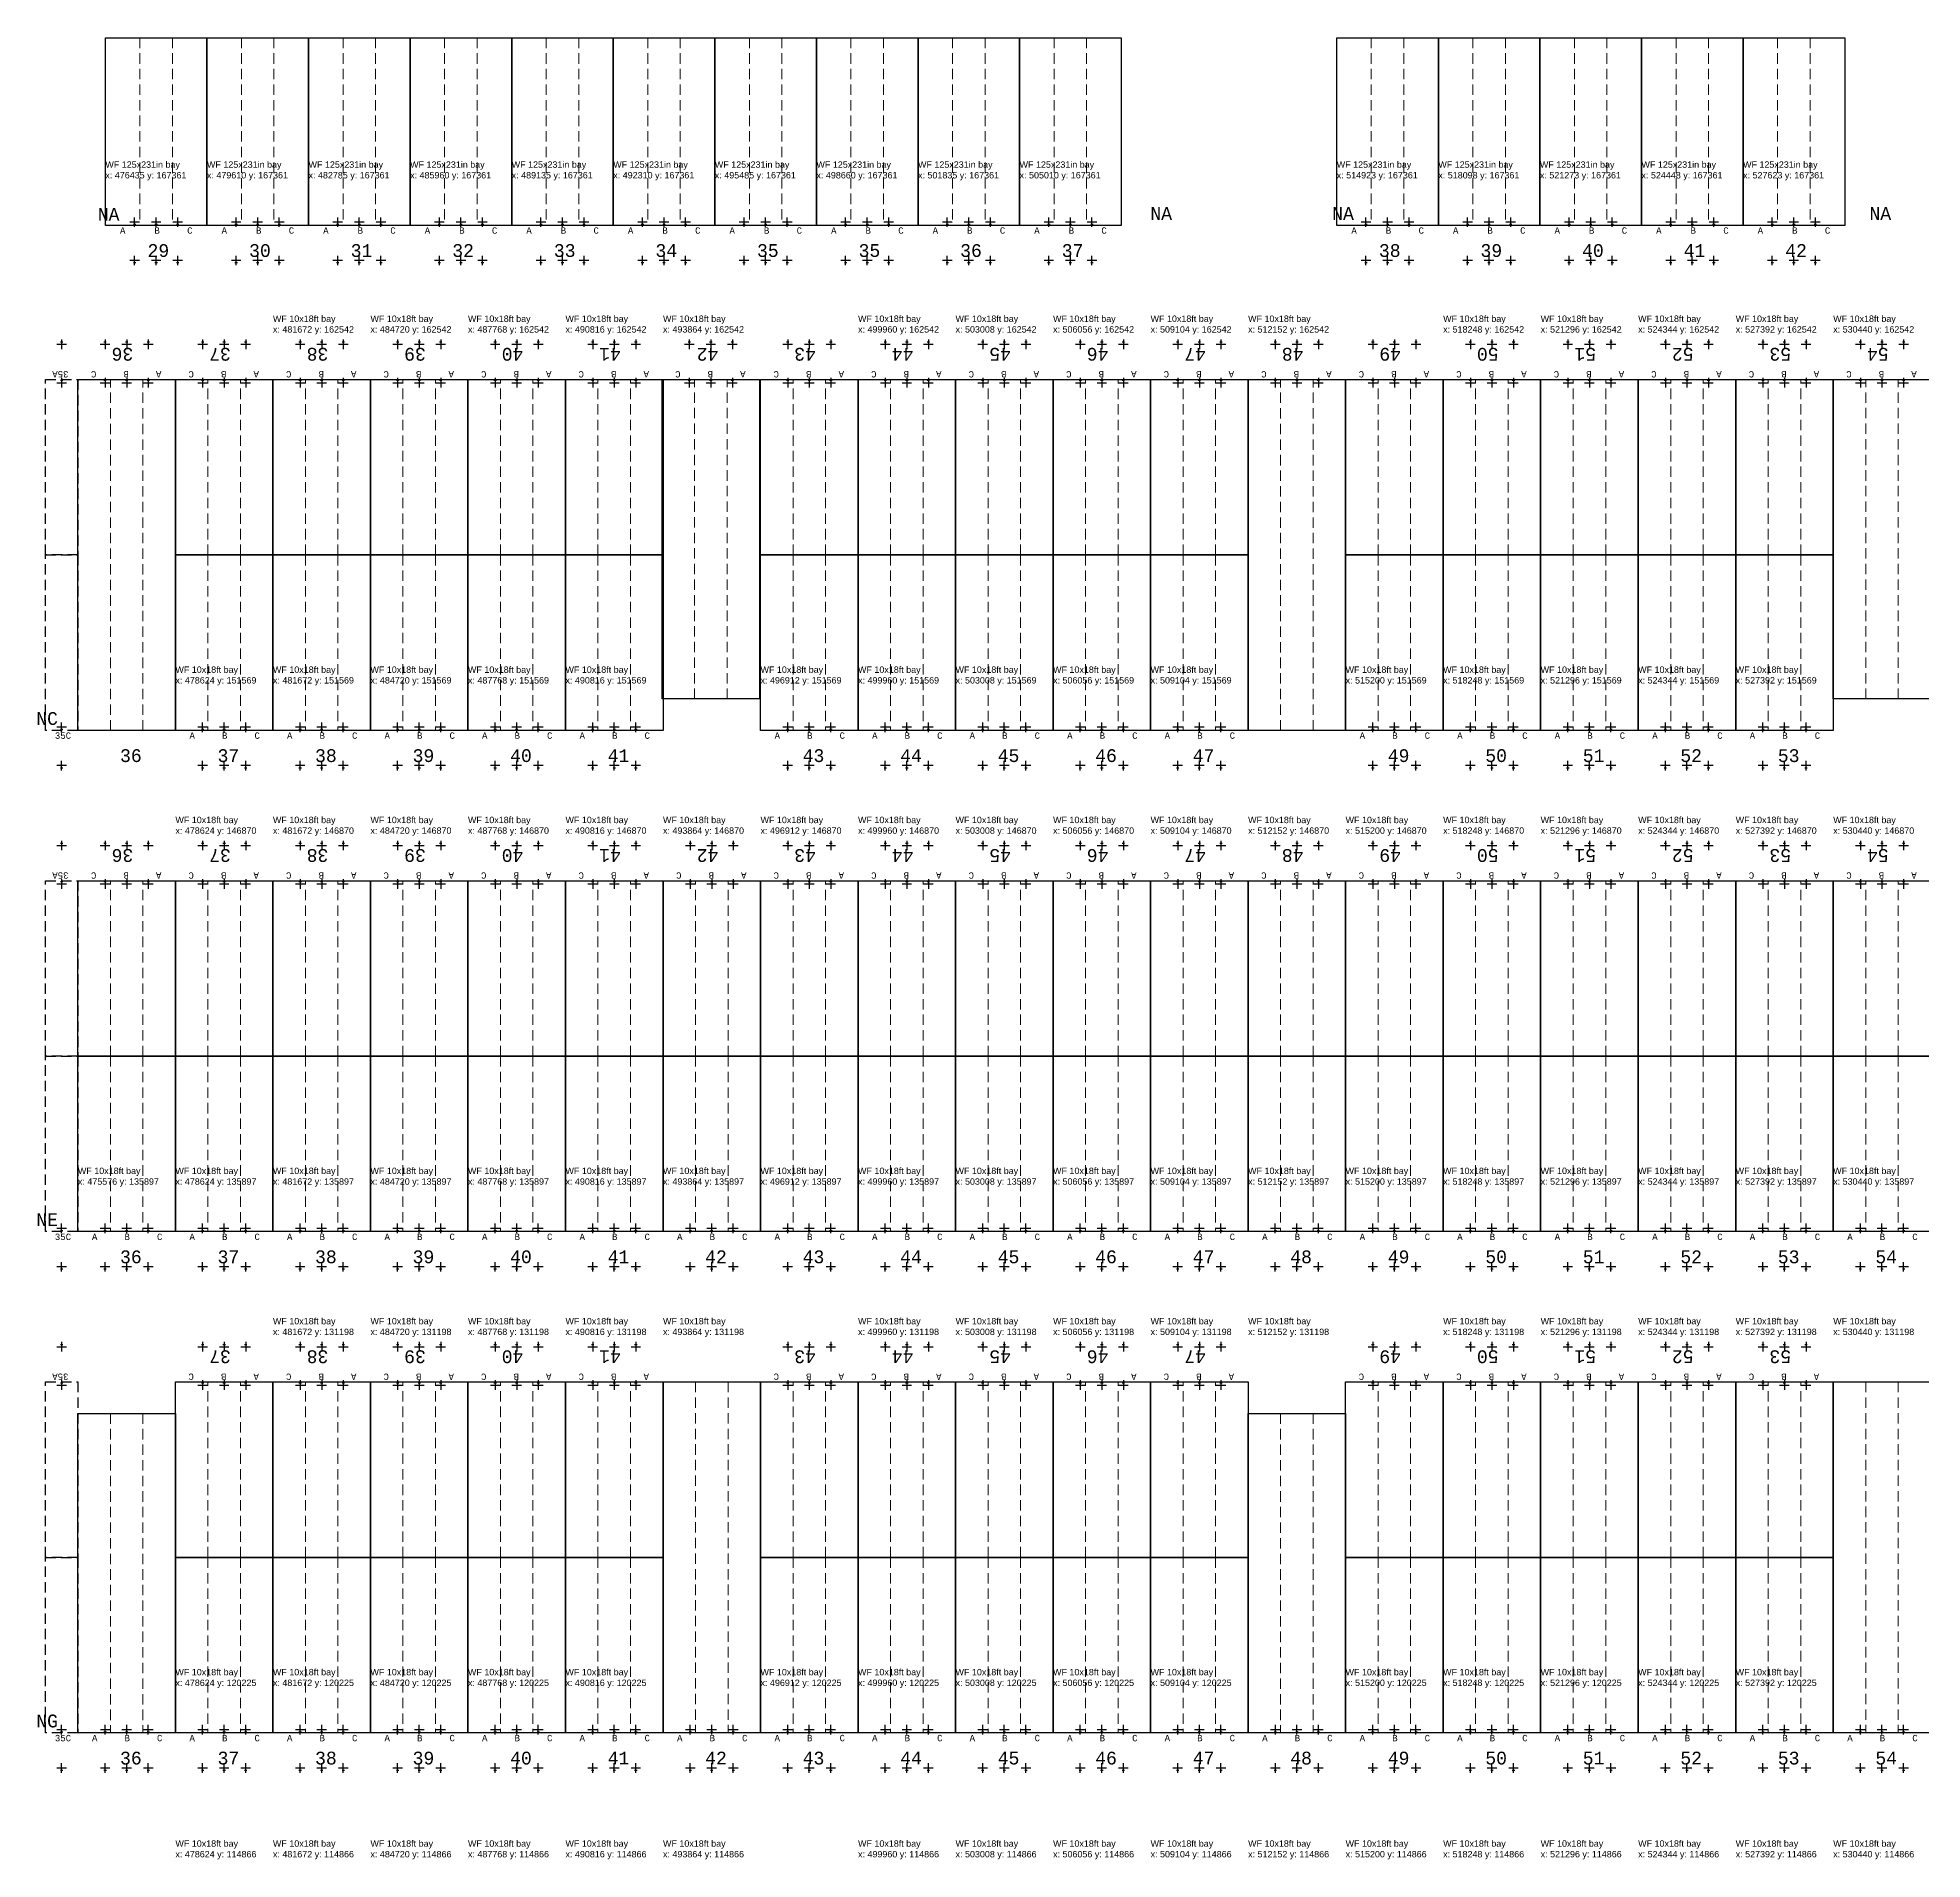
# Model space of a CAD drawing. Header units: millimetres. Extents: x 308165 to 657535, y 5096 to 173229.
# Drawn here: x 474319 to 533225, y 116273 to 173229 of the extents above; entities that cross this region are included whole.
import ezdxf

# ---------------------------------------------------------------- set-up
doc = ezdxf.new("R2010")
doc.units = ezdxf.units.MM
doc.linetypes.add('DASHED', pattern=[0.75, 0.5, -0.25])
for name, color, linetype in [('Bin location transponder', 250, 'Continuous'), ('WF exist equipment', 6, 'Continuous'), ('WF_numbers', 6, 'Continuous')]:
    doc.layers.add(name, color=color, linetype=linetype)
for name, color, linetype, lineweight in [('WF buffer', 1, 'DASHED', 30), ('WF transponder', 3, 'Continuous', 30), ('WF_bay', 5, 'Continuous', 30), ('WF_sketch_stock_areas', 30, 'Continuous', 30)]:
    doc.layers.add(name, color=color, linetype=linetype, lineweight=lineweight)
doc.styles.get("Standard").update_dxf_attribs({"font": 'arial.ttf'})
doc.styles.add('WF_txt', font='consola.ttf')

# ---------------------------------------------------------------- blocks, each defined once
blk = doc.blocks.new('Bin location transponder')
at = {"layer": 'Bin location transponder', "color": 3, "lineweight": 30}
for p, q in [((-600, 0), (600, 0)), ((-150, 300), (150, 300)), ((0, 600), (0, -600))]:
    blk.add_line(p, q, dxfattribs=at)
blk = doc.blocks.new('WF 10x18ft bay')
at = {"layer": 'WF_bay', "linetype": 'DASHED', "lineweight": 5, "ltscale": 650}
for p, q in [((1016, 5486), (1016, 0)), ((2032, 5486), (2032, 0))]:
    blk.add_line(p, q, dxfattribs=at)
at = {"layer": 'WF_bay'}
blk.add_lwpolyline([(0, 5486), (3048, 5486), (3048, 0), (0, 0)], close=True, dxfattribs=at)
at = {"layer": 'WF transponder', "xscale": 0.25, "yscale": 0.25, "zscale": 0.25, "rotation": 180.0000000062352}
for p in [(850, 100), (1524, 100), (2198, 100), (850, -1100), (1524, -1100), (2198, -1100)]:
    blk.add_blockref('Bin location transponder', p, dxfattribs=at)
at = {"layer": 'WF_numbers', "linetype": 'DASHED', "char_height": 200, "attachment_point": 1, "rotation": 0, "style": 'WF_txt'}
for s, insert in [('A', (439, -62, -723)), ('B', (1455, -62, -723)), ('C', (2471, -62, -723))]:
    blk.add_mtext_dynamic_manual_height_columns(s, width=423.53, gutter_width=2118, heights=[0], dxfattribs=dict(at, insert=insert))
blk = doc.blocks.new('WF 10x36ft bay')
at = {"layer": 'WF_bay', "linetype": 'DASHED', "lineweight": 5, "ltscale": 650}
for p, q in [((1016, 10973), (1016, 0)), ((2032, 10973), (2032, 0))]:
    blk.add_line(p, q, dxfattribs=at)
at = {"layer": 'WF_bay'}
blk.add_lwpolyline([(0, 10973), (3048, 10973), (3048, 0), (0, 0)], close=True, dxfattribs=at)
at = {"layer": 'WF transponder', "xscale": 0.25, "yscale": 0.25, "zscale": 0.25, "rotation": 180.0000000062352}
for p in [(850, 100), (1524, 100), (2198, 100), (850, -1100), (1524, -1100), (2198, -1100)]:
    blk.add_blockref('Bin location transponder', p, dxfattribs=at)
at = {"layer": 'WF_numbers', "linetype": 'DASHED', "char_height": 200, "attachment_point": 1, "rotation": 0, "style": 'WF_txt'}
for s, insert in [('A', (439, -62, -723)), ('B', (1455, -62, -723)), ('C', (2471, -62, -723))]:
    blk.add_mtext_dynamic_manual_height_columns(s, width=423.53, gutter_width=2118, heights=[0], dxfattribs=dict(at, insert=insert))
blk = doc.blocks.new('WF 40x216in buffer')
at = {"layer": 'WF buffer', "ltscale": 650}
blk.add_lwpolyline([(0, 5486), (1016, 5486), (1016, 0), (0, 0)], close=True, dxfattribs=at)
at = {"layer": 'WF transponder', "xscale": 0.25, "yscale": 0.25, "zscale": 0.25, "rotation": 180.0000000062352}
for p in [(508, 100), (508, -1100)]:
    blk.add_blockref('Bin location transponder', p, dxfattribs=at)
blk = doc.blocks.new('WF 125x231in bay')
at = {"layer": 'WF_bay', "linetype": 'DASHED', "lineweight": 5, "ltscale": 650}
for p, q in [((1079, 5867), (1079, 0)), ((2095, 5867), (2095, 0))]:
    blk.add_line(p, q, dxfattribs=at)
at = {"layer": 'WF_bay'}
blk.add_lwpolyline([(0, 5867), (3175, 5867), (3175, 0), (0, 0)], close=True, dxfattribs=at)
at = {"layer": 'WF transponder', "xscale": 0.25, "yscale": 0.25, "zscale": 0.25, "rotation": 180.0000000062352}
for p in [(913, 100), (1587, 100), (2261, 100), (913, -1100), (1587, -1100), (2261, -1100)]:
    blk.add_blockref('Bin location transponder', p, dxfattribs=at)
at = {"layer": 'WF_numbers', "linetype": 'DASHED', "char_height": 200, "attachment_point": 1, "rotation": 0, "style": 'WF_txt'}
for s, insert in [('A', (457, -62, -723)), ('B', (1532, -62, -723)), ('C', (2556, -62, -723))]:
    blk.add_mtext_dynamic_manual_height_columns(s, width=423.53, gutter_width=2118, heights=[0], dxfattribs=dict(at, insert=insert))
blk = doc.blocks.new('WF 10x34ft bay')
at = {"layer": 'WF_bay', "linetype": 'DASHED', "lineweight": 5, "ltscale": 650}
for p, q in [((1143863, 971520, -162219), (1143863, 981510, -162219)), ((1144879, 971520, -162219), (1144879, 981510, -162219))]:
    blk.add_line(p, q, dxfattribs=at)
at = {"layer": 'WF_bay', "elevation": -162219}
blk.add_lwpolyline([(1145895, 971520), (1142847, 971520), (1142847, 981510), (1145895, 981510)], close=True, dxfattribs=at)
at = {"layer": 'WF transponder', "xscale": 0.25, "yscale": 0.25, "zscale": 0.25}
for p in [(1143697, 982610, -162219), (1144371, 982610, -162219), (1145045, 982610, -162219), (1143697, 981410, -162219), (1144371, 981410, -162219), (1145045, 981410, -162219)]:
    blk.add_blockref('Bin location transponder', p, dxfattribs=at)
at = {"layer": 'WF_numbers', "linetype": 'DASHED', "char_height": 200, "attachment_point": 1, "rotation": 180, "style": 'WF_txt'}
for s, insert in [('C', (1143424, 981572, -162943)), ('B', (1144440, 981572, -162943)), ('A', (1145456, 981572, -162943))]:
    blk.add_mtext_dynamic_manual_height_columns(s, width=423.53, gutter_width=2118, heights=[0], dxfattribs=dict(at, insert=insert))

msp = doc.modelspace()

# ---------------------------------------------------------------- block references
at = {"layer": 'WF exist equipment', "color": 7, "true_color": 0xffffff}
for p in [(-649012, -818968), (-612407, -818968)]:
    msp.add_blockref('WF 10x34ft bay', p, dxfattribs=at)
at = {"layer": 'WF exist equipment', "color": 7, "true_color": 0xffffff, "rotation": 180}
for p in [(1621472, 1101736), (1658048, 1101736)]:
    msp.add_blockref('WF 10x34ft bay', p, dxfattribs=at)
at = {"layer": 'WF_sketch_stock_areas'}
for name, p in [('WF 125x231in bay', (476435, 167361, -162219)), ('WF 125x231in bay', (479610, 167361, -162219)), ('WF 125x231in bay', (482785, 167361, -162219)), ('WF 125x231in bay', (485960, 167361, -162219)), ('WF 125x231in bay', (489135, 167361, -162219)), ('WF 125x231in bay', (492310, 167361, -162219)), ('WF 125x231in bay', (495485, 167361, -162219)), ('WF 125x231in bay', (498660, 167361, -162219)), ('WF 125x231in bay', (501835, 167361, -162219)), ('WF 125x231in bay', (505010, 167361, -162219)), ('WF 125x231in bay', (514923, 167361, -162219)), ('WF 125x231in bay', (518098, 167361, -162219)), ('WF 125x231in bay', (521273, 167361, -162219)), ('WF 125x231in bay', (524448, 167361, -162219)), ('WF 125x231in bay', (527623, 167361, -162219)), ('WF 40x216in buffer', (474560, 151569, -162219)), ('WF 10x18ft bay', (478624, 151569, -162219)), ('WF 10x18ft bay', (481672, 151569, -162219)), ('WF 10x18ft bay', (484720, 151569, -162219)), ('WF 10x18ft bay', (487768, 151569, -162219)), ('WF 10x18ft bay', (490816, 151569, -162219)), ('WF 10x18ft bay', (496912, 151569, -162219)), ('WF 10x18ft bay', (499960, 151569, -162219)), ('WF 10x18ft bay', (503008, 151569, -162219)), ('WF 10x18ft bay', (506056, 151569, -162219)), ('WF 10x18ft bay', (509104, 151569, -162219)), ('WF 10x18ft bay', (515200, 151569, -162219)), ('WF 10x18ft bay', (518248, 151569, -162219)), ('WF 10x18ft bay', (521296, 151569, -162219)), ('WF 10x18ft bay', (524344, 151569, -162219)), ('WF 10x18ft bay', (527392, 151569, -162219)), ('WF 40x216in buffer', (474560, 135898, -162219)), ('WF 10x18ft bay', (475576, 135898, -162219)), ('WF 10x18ft bay', (478624, 135898, -162219)), ('WF 10x18ft bay', (481672, 135898, -162219)), ('WF 10x18ft bay', (484720, 135898, -162219)), ('WF 10x18ft bay', (487768, 135898, -162219)), ('WF 10x18ft bay', (490816, 135898, -162219)), ('WF 10x18ft bay', (493864, 135898, -162219)), ('WF 10x18ft bay', (496912, 135898, -162219)), ('WF 10x18ft bay', (499960, 135898, -162219)), ('WF 10x18ft bay', (503008, 135898, -162219)), ('WF 10x18ft bay', (506056, 135898, -162219)), ('WF 10x18ft bay', (509104, 135898, -162219)), ('WF 10x18ft bay', (512152, 135898, -162219)), ('WF 10x18ft bay', (515200, 135898, -162219)), ('WF 10x18ft bay', (518248, 135898, -162219)), ('WF 10x18ft bay', (521296, 135898, -162219)), ('WF 10x18ft bay', (524344, 135898, -162219)), ('WF 10x18ft bay', (527392, 135898, -162219)), ('WF 10x18ft bay', (530440, 135898, -162219)), ('WF 10x36ft bay', (493864, 120226, -162219)), ('WF 10x36ft bay', (530440, 120226, -162219)), ('WF 40x216in buffer', (474560, 120226, -162219)), ('WF 10x18ft bay', (478624, 120226, -162219)), ('WF 10x18ft bay', (481672, 120226, -162219)), ('WF 10x18ft bay', (484720, 120226, -162219)), ('WF 10x18ft bay', (487768, 120226, -162219)), ('WF 10x18ft bay', (490816, 120226, -162219)), ('WF 10x18ft bay', (496912, 120226, -162219)), ('WF 10x18ft bay', (499960, 120226, -162219)), ('WF 10x18ft bay', (503008, 120226, -162219)), ('WF 10x18ft bay', (506056, 120226, -162219)), ('WF 10x18ft bay', (509104, 120226, -162219)), ('WF 10x18ft bay', (515200, 120226, -162219)), ('WF 10x18ft bay', (518248, 120226, -162219)), ('WF 10x18ft bay', (521296, 120226, -162219)), ('WF 10x18ft bay', (524344, 120226, -162219)), ('WF 10x18ft bay', (527392, 120226, -162219))]:
    msp.add_blockref(name, p, dxfattribs=at)
for name, p, rotation in [('WF 40x216in buffer', (475576, 162542, -162219), 179.9999999998939), ('WF 10x36ft bay', (478624, 162542, -162219), 180.0000000000523), ('WF 10x18ft bay', (481672, 162542, -162219), 179.9999999999069), ('WF 10x18ft bay', (484720, 162542, -162219), 179.9999999999069), ('WF 10x18ft bay', (487768, 162542, -162219), 179.9999999999069), ('WF 10x18ft bay', (490816, 162542, -162219), 179.9999999999069), ('WF 10x18ft bay', (493864, 162542, -162219), 179.9999999999069), ('WF 10x18ft bay', (499960, 162542, -162219), 179.9999999999069), ('WF 10x18ft bay', (503008, 162542, -162219), 179.9999999999069), ('WF 10x18ft bay', (506056, 162542, -162219), 179.9999999999069), ('WF 10x18ft bay', (509104, 162542, -162219), 179.9999999999069), ('WF 10x18ft bay', (512152, 162542, -162219), 179.9999999999069), ('WF 10x36ft bay', (515200, 162542, -162219), 180.0000000000523), ('WF 10x18ft bay', (518248, 162542, -162219), 179.9999999999069), ('WF 10x18ft bay', (521296, 162542, -162219), 179.9999999999069), ('WF 10x18ft bay', (524344, 162542, -162219), 179.9999999999069), ('WF 10x18ft bay', (527392, 162542, -162219), 179.9999999999069), ('WF 10x18ft bay', (530440, 162542, -162219), 179.9999999999069), ('WF 40x216in buffer', (475576, 146870, -162219), 180.0000000001864), ('WF 10x18ft bay', (478624, 146870, -162219), 179.9999999999069), ('WF 10x18ft bay', (481672, 146870, -162219), 179.9999999999069), ('WF 10x18ft bay', (484720, 146870, -162219), 179.9999999999069), ('WF 10x18ft bay', (487768, 146870, -162219), 179.9999999999069), ('WF 10x18ft bay', (490816, 146870, -162219), 179.9999999999069), ('WF 10x18ft bay', (493864, 146870, -162219), 179.9999999999069), ('WF 10x18ft bay', (496912, 146870, -162219), 179.9999999999069), ('WF 10x18ft bay', (499960, 146870, -162219), 179.9999999999069), ('WF 10x18ft bay', (503008, 146870, -162219), 179.9999999999069), ('WF 10x18ft bay', (506056, 146870, -162219), 179.9999999999069), ('WF 10x18ft bay', (509104, 146870, -162219), 179.9999999999069), ('WF 10x18ft bay', (512152, 146870, -162219), 179.9999999999069), ('WF 10x18ft bay', (515200, 146870, -162219), 179.9999999999069), ('WF 10x18ft bay', (518248, 146870, -162219), 179.9999999999069), ('WF 10x18ft bay', (521296, 146870, -162219), 179.9999999999069), ('WF 10x18ft bay', (524344, 146870, -162219), 179.9999999999069), ('WF 10x18ft bay', (527392, 146870, -162219), 179.9999999999069), ('WF 10x18ft bay', (530440, 146870, -162219), 179.9999999999069), ('WF 10x18ft bay', (533488, 146870, -162219), 179.9999999999069), ('WF 40x216in buffer', (475576, 131199, -162219), 179.9999999990683), ('WF 10x18ft bay', (481672, 131199, -162219), 179.9999999999069), ('WF 10x18ft bay', (484720, 131199, -162219), 179.9999999999069), ('WF 10x18ft bay', (487768, 131199, -162219), 179.9999999999069), ('WF 10x18ft bay', (490816, 131199, -162219), 179.9999999999069), ('WF 10x18ft bay', (493864, 131199, -162219), 179.9999999999069), ('WF 10x18ft bay', (499960, 131199, -162219), 179.9999999999069), ('WF 10x18ft bay', (503008, 131199, -162219), 179.9999999999069), ('WF 10x18ft bay', (506056, 131199, -162219), 179.9999999999069), ('WF 10x18ft bay', (509104, 131199, -162219), 179.9999999999069), ('WF 10x18ft bay', (512152, 131199, -162219), 179.9999999999069), ('WF 10x18ft bay', (518248, 131199, -162219), 179.9999999999069), ('WF 10x18ft bay', (521296, 131199, -162219), 179.9999999999069), ('WF 10x18ft bay', (524344, 131199, -162219), 179.9999999999069), ('WF 10x18ft bay', (527392, 131199, -162219), 179.9999999999069), ('WF 10x18ft bay', (530440, 131199, -162219), 179.9999999999069)]:
    msp.add_blockref(name, p, dxfattribs=dict(at, rotation=rotation))

# ---------------------------------------------------------------- texts
at = {"char_height": 200, "attachment_point": 1}
for s, insert in [('WF 125x231in bay\\Px: 476435 y: 167361', (476435, 169361)), ('WF 125x231in bay\\Px: 479610 y: 167361', (479610, 169361)), ('WF 125x231in bay\\Px: 482785 y: 167361', (482785, 169361)), ('WF 125x231in bay\\Px: 485960 y: 167361', (485960, 169361)), ('WF 125x231in bay\\Px: 489135 y: 167361', (489135, 169361)), ('WF 125x231in bay\\Px: 492310 y: 167361', (492310, 169361)), ('WF 125x231in bay\\Px: 495485 y: 167361', (495485, 169361)), ('WF 125x231in bay\\Px: 498660 y: 167361', (498660, 169361)), ('WF 125x231in bay\\Px: 501835 y: 167361', (501835, 169361)), ('WF 125x231in bay\\Px: 505010 y: 167361', (505010, 169361)), ('WF 125x231in bay\\Px: 514923 y: 167361', (514923, 169361)), ('WF 125x231in bay\\Px: 518098 y: 167361', (518098, 169361)), ('WF 125x231in bay\\Px: 521273 y: 167361', (521273, 169361)), ('WF 125x231in bay\\Px: 524448 y: 167361', (524448, 169361)), ('WF 125x231in bay\\Px: 527623 y: 167361', (527623, 169361)), ('WF 10x18ft bay\\Px: 481672 y: 162542', (481672, 164542)), ('WF 10x18ft bay\\Px: 484720 y: 162542', (484720, 164542)), ('WF 10x18ft bay\\Px: 487768 y: 162542', (487768, 164542)), ('WF 10x18ft bay\\Px: 490816 y: 162542', (490816, 164542)), ('WF 10x18ft bay\\Px: 493864 y: 162542', (493864, 164542)), ('WF 10x18ft bay\\Px: 499960 y: 162542', (499960, 164542)), ('WF 10x18ft bay\\Px: 503008 y: 162542', (503008, 164542)), ('WF 10x18ft bay\\Px: 506056 y: 162542', (506056, 164542)), ('WF 10x18ft bay\\Px: 509104 y: 162542', (509104, 164542)), ('WF 10x18ft bay\\Px: 512152 y: 162542', (512152, 164542)), ('WF 10x18ft bay\\Px: 518248 y: 162542', (518248, 164542)), ('WF 10x18ft bay\\Px: 521296 y: 162542', (521296, 164542)), ('WF 10x18ft bay\\Px: 524344 y: 162542', (524344, 164542)), ('WF 10x18ft bay\\Px: 527392 y: 162542', (527392, 164542)), ('WF 10x18ft bay\\Px: 530440 y: 162542', (530440, 164542)), ('WF 10x18ft bay\\Px: 478624 y: 151569', (478624, 153569)), ('WF 10x18ft bay\\Px: 481672 y: 151569', (481672, 153569)), ('WF 10x18ft bay\\Px: 484720 y: 151569', (484720, 153569)), ('WF 10x18ft bay\\Px: 487768 y: 151569', (487768, 153569)), ('WF 10x18ft bay\\Px: 490816 y: 151569', (490816, 153569)), ('WF 10x18ft bay\\Px: 496912 y: 151569', (496912, 153569)), ('WF 10x18ft bay\\Px: 499960 y: 151569', (499960, 153569)), ('WF 10x18ft bay\\Px: 503008 y: 151569', (503008, 153569)), ('WF 10x18ft bay\\Px: 506056 y: 151569', (506056, 153569)), ('WF 10x18ft bay\\Px: 509104 y: 151569', (509104, 153569)), ('WF 10x18ft bay\\Px: 515200 y: 151569', (515200, 153569)), ('WF 10x18ft bay\\Px: 518248 y: 151569', (518248, 153569)), ('WF 10x18ft bay\\Px: 521296 y: 151569', (521296, 153569)), ('WF 10x18ft bay\\Px: 524344 y: 151569', (524344, 153569)), ('WF 10x18ft bay\\Px: 527392 y: 151569', (527392, 153569)), ('WF 10x18ft bay\\Px: 478624 y: 146870', (478624, 148870)), ('WF 10x18ft bay\\Px: 481672 y: 146870', (481672, 148870)), ('WF 10x18ft bay\\Px: 484720 y: 146870', (484720, 148870)), ('WF 10x18ft bay\\Px: 487768 y: 146870', (487768, 148870)), ('WF 10x18ft bay\\Px: 490816 y: 146870', (490816, 148870)), ('WF 10x18ft bay\\Px: 493864 y: 146870', (493864, 148870)), ('WF 10x18ft bay\\Px: 496912 y: 146870', (496912, 148870)), ('WF 10x18ft bay\\Px: 499960 y: 146870', (499960, 148870)), ('WF 10x18ft bay\\Px: 503008 y: 146870', (503008, 148870)), ('WF 10x18ft bay\\Px: 506056 y: 146870', (506056, 148870)), ('WF 10x18ft bay\\Px: 509104 y: 146870', (509104, 148870)), ('WF 10x18ft bay\\Px: 512152 y: 146870', (512152, 148870)), ('WF 10x18ft bay\\Px: 515200 y: 146870', (515200, 148870)), ('WF 10x18ft bay\\Px: 518248 y: 146870', (518248, 148870)), ('WF 10x18ft bay\\Px: 521296 y: 146870', (521296, 148870)), ('WF 10x18ft bay\\Px: 524344 y: 146870', (524344, 148870)), ('WF 10x18ft bay\\Px: 527392 y: 146870', (527392, 148870)), ('WF 10x18ft bay\\Px: 530440 y: 146870', (530440, 148870)), ('WF 10x18ft bay\\Px: 475576 y: 135897', (475576, 137898)), ('WF 10x18ft bay\\Px: 478624 y: 135897', (478624, 137898)), ('WF 10x18ft bay\\Px: 481672 y: 135897', (481672, 137898)), ('WF 10x18ft bay\\Px: 484720 y: 135897', (484720, 137898)), ('WF 10x18ft bay\\Px: 487768 y: 135897', (487768, 137898)), ('WF 10x18ft bay\\Px: 490816 y: 135897', (490816, 137898)), ('WF 10x18ft bay\\Px: 493864 y: 135897', (493864, 137898)), ('WF 10x18ft bay\\Px: 496912 y: 135897', (496912, 137898)), ('WF 10x18ft bay\\Px: 499960 y: 135897', (499960, 137898)), ('WF 10x18ft bay\\Px: 503008 y: 135897', (503008, 137898)), ('WF 10x18ft bay\\Px: 506056 y: 135897', (506056, 137898)), ('WF 10x18ft bay\\Px: 509104 y: 135897', (509104, 137898)), ('WF 10x18ft bay\\Px: 512152 y: 135897', (512152, 137898)), ('WF 10x18ft bay\\Px: 515200 y: 135897', (515200, 137898)), ('WF 10x18ft bay\\Px: 518248 y: 135897', (518248, 137898)), ('WF 10x18ft bay\\Px: 521296 y: 135897', (521296, 137898)), ('WF 10x18ft bay\\Px: 524344 y: 135897', (524344, 137898)), ('WF 10x18ft bay\\Px: 527392 y: 135897', (527392, 137898)), ('WF 10x18ft bay\\Px: 530440 y: 135897', (530440, 137898)), ('WF 10x18ft bay\\Px: 481672 y: 131198', (481672, 133199)), ('WF 10x18ft bay\\Px: 484720 y: 131198', (484720, 133199)), ('WF 10x18ft bay\\Px: 487768 y: 131198', (487768, 133199)), ('WF 10x18ft bay\\Px: 490816 y: 131198', (490816, 133199)), ('WF 10x18ft bay\\Px: 493864 y: 131198', (493864, 133199)), ('WF 10x18ft bay\\Px: 499960 y: 131198', (499960, 133199)), ('WF 10x18ft bay\\Px: 503008 y: 131198', (503008, 133199)), ('WF 10x18ft bay\\Px: 506056 y: 131198', (506056, 133199)), ('WF 10x18ft bay\\Px: 509104 y: 131198', (509104, 133199)), ('WF 10x18ft bay\\Px: 512152 y: 131198', (512152, 133199)), ('WF 10x18ft bay\\Px: 518248 y: 131198', (518248, 133199)), ('WF 10x18ft bay\\Px: 521296 y: 131198', (521296, 133199)), ('WF 10x18ft bay\\Px: 524344 y: 131198', (524344, 133199)), ('WF 10x18ft bay\\Px: 527392 y: 131198', (527392, 133199)), ('WF 10x18ft bay\\Px: 530440 y: 131198', (530440, 133199)), ('WF 10x18ft bay\\Px: 478624 y: 120225', (478624, 122226)), ('WF 10x18ft bay\\Px: 481672 y: 120225', (481672, 122226)), ('WF 10x18ft bay\\Px: 484720 y: 120225', (484720, 122226)), ('WF 10x18ft bay\\Px: 487768 y: 120225', (487768, 122226)), ('WF 10x18ft bay\\Px: 490816 y: 120225', (490816, 122226)), ('WF 10x18ft bay\\Px: 496912 y: 120225', (496912, 122226)), ('WF 10x18ft bay\\Px: 499960 y: 120225', (499960, 122226)), ('WF 10x18ft bay\\Px: 503008 y: 120225', (503008, 122226)), ('WF 10x18ft bay\\Px: 506056 y: 120225', (506056, 122226)), ('WF 10x18ft bay\\Px: 509104 y: 120225', (509104, 122226)), ('WF 10x18ft bay\\Px: 515200 y: 120225', (515200, 122226)), ('WF 10x18ft bay\\Px: 518248 y: 120225', (518248, 122226)), ('WF 10x18ft bay\\Px: 521296 y: 120225', (521296, 122226)), ('WF 10x18ft bay\\Px: 524344 y: 120225', (524344, 122226)), ('WF 10x18ft bay\\Px: 527392 y: 120225', (527392, 122226)), ('WF 10x18ft bay\\Px: 478624 y: 114866', (478624, 116866)), ('WF 10x18ft bay\\Px: 481672 y: 114866', (481672, 116866)), ('WF 10x18ft bay\\Px: 484720 y: 114866', (484720, 116866)), ('WF 10x18ft bay\\Px: 487768 y: 114866', (487768, 116866)), ('WF 10x18ft bay\\Px: 490816 y: 114866', (490816, 116866)), ('WF 10x18ft bay\\Px: 493864 y: 114866', (493864, 116866)), ('WF 10x18ft bay\\Px: 499960 y: 114866', (499960, 116866)), ('WF 10x18ft bay\\Px: 503008 y: 114866', (503008, 116866)), ('WF 10x18ft bay\\Px: 506056 y: 114866', (506056, 116866)), ('WF 10x18ft bay\\Px: 509104 y: 114866', (509104, 116866)), ('WF 10x18ft bay\\Px: 512152 y: 114866', (512152, 116866)), ('WF 10x18ft bay\\Px: 515200 y: 114866', (515200, 116866)), ('WF 10x18ft bay\\Px: 518248 y: 114866', (518248, 116866)), ('WF 10x18ft bay\\Px: 521296 y: 114866', (521296, 116866)), ('WF 10x18ft bay\\Px: 524344 y: 114866', (524344, 116866)), ('WF 10x18ft bay\\Px: 527392 y: 114866', (527392, 116866)), ('WF 10x18ft bay\\Px: 530440 y: 114866', (530440, 116866))]:
    msp.add_mtext(s, dxfattribs=dict(at, insert=insert))
at = {"layer": 'WF_numbers', "linetype": 'DASHED', "char_height": 400, "attachment_point": 1, "style": 'WF_txt'}
for s, insert in [('NA', (476197, 167905, -324439)), ('NA', (509096, 167932, -324439)), ('NA', (514780, 167932, -324439)), ('NA', (531573, 167932, -324439)), ('29', (477752, 166773, -162219)), ('30', (480927, 166773, -162219)), ('31', (484102, 166773, -162219)), ('32', (487277, 166773, -162219)), ('33', (490452, 166773, -162219)), ('34', (493627, 166773, -162219)), ('35', (496802, 166773, -162219)), ('35', (499977, 166773, -162219)), ('36', (503152, 166773, -162219)), ('37', (506327, 166773, -162219)), ('38', (516240, 166773, -162219)), ('39', (519415, 166773, -162219)), ('40', (522590, 166773, -162219)), ('41', (525765, 166773, -162219)), ('42', (528940, 166773, -162219)), ('NC', (474274, 152142, -324439)), ('36', (476893, 150981, -162219)), ('37', (479941, 150981, -162219)), ('38', (482989, 150981, -162219)), ('39', (486037, 150981, -162219)), ('40', (489085, 150981, -162219)), ('41', (492133, 150981, -162219)), ('43', (498229, 150981, -162219)), ('44', (501277, 150981, -162219)), ('45', (504325, 150981, -162219)), ('46', (507373, 150981, -162219)), ('47', (510421, 150981, -162219)), ('49', (516517, 150981, -162219)), ('50', (519565, 150981, -162219)), ('51', (522613, 150981, -162219)), ('52', (525661, 150981, -162219)), ('53', (528709, 150981, -162219)), ('NE', (474274, 136470, -324439)), ('36', (476893, 135310, -162219)), ('37', (479941, 135310, -162219)), ('38', (482989, 135310, -162219)), ('39', (486037, 135310, -162219)), ('40', (489085, 135310, -162219)), ('41', (492133, 135310, -162219)), ('42', (495181, 135310, -162219)), ('43', (498229, 135310, -162219)), ('44', (501277, 135310, -162219)), ('45', (504325, 135310, -162219)), ('46', (507373, 135310, -162219)), ('47', (510421, 135310, -162219)), ('48', (513469, 135310, -162219)), ('49', (516517, 135310, -162219)), ('50', (519565, 135310, -162219)), ('51', (522613, 135310, -162219)), ('52', (525661, 135310, -162219)), ('53', (528709, 135310, -162219)), ('54', (531757, 135310, -162219)), ('NG', (474274, 120798, -324439)), ('36', (476893, 119638, -162219)), ('37', (479941, 119638, -162219)), ('38', (482989, 119638, -162219)), ('39', (486037, 119638, -162219)), ('40', (489085, 119638, -162219)), ('41', (492133, 119638, -162219)), ('42', (495181, 119638, -162219)), ('43', (498229, 119638, -162219)), ('44', (501277, 119638, -162219)), ('45', (504325, 119638, -162219)), ('46', (507373, 119638, -162219)), ('47', (510421, 119638, -162219)), ('48', (513469, 119638, -162219)), ('49', (516517, 119638, -162219)), ('50', (519565, 119638, -162219)), ('51', (522613, 119638, -162219)), ('52', (525661, 119638, -162219)), ('53', (528709, 119638, -162219)), ('54', (531757, 119638, -162219))]:
    msp.add_mtext_dynamic_manual_height_columns(s, width=423.53, gutter_width=2118, heights=[0], dxfattribs=dict(at, insert=insert))
at = {"layer": 'WF_numbers', "linetype": 'DASHED', "attachment_point": 1, "style": 'WF_txt'}
for s, insert, char_height, rotation in [('36', (477308, 163130, -162219), 400, 180), ('37', (480356, 163130, -162219), 400, 180), ('38', (483404, 163130, -162219), 400, 180), ('39', (486452, 163130, -162219), 400, 180), ('40', (489500, 163130, -162219), 400, 180), ('41', (492548, 163130, -162219), 400, 180), ('42', (495596, 163130, -162219), 400, 180), ('43', (498644, 163130, -162219), 400, 180), ('44', (501692, 163130, -162219), 400, 180), ('45', (504740, 163130, -162219), 400, 180), ('46', (507788, 163130, -162219), 400, 180), ('47', (510836, 163130, -162219), 400, 180), ('48', (513884, 163130, -162219), 400, 180), ('49', (516932, 163130, -162219), 400, 180), ('50', (519980, 163130, -162219), 400, 180), ('51', (523028, 163130, -162219), 400, 180), ('52', (526076, 163130, -162219), 400, 180), ('53', (529124, 163130, -162219), 400, 180), ('54', (532172, 163130, -162219), 400, 180), ('35A', (475282, 162605, -162943), 200, 180), ('35C', (474855, 151507, -162943), 200, 0), ('36', (477308, 147458, -162219), 400, 180), ('37', (480356, 147458, -162219), 400, 180), ('38', (483404, 147458, -162219), 400, 180), ('39', (486452, 147458, -162219), 400, 180), ('40', (489500, 147458, -162219), 400, 180), ('41', (492548, 147458, -162219), 400, 180), ('42', (495596, 147458, -162219), 400, 180), ('43', (498644, 147458, -162219), 400, 180), ('44', (501692, 147458, -162219), 400, 180), ('45', (504740, 147458, -162219), 400, 180), ('46', (507788, 147458, -162219), 400, 180), ('47', (510836, 147458, -162219), 400, 180), ('48', (513884, 147458, -162219), 400, 180), ('49', (516932, 147458, -162219), 400, 180), ('50', (519980, 147458, -162219), 400, 180), ('51', (523028, 147458, -162219), 400, 180), ('52', (526076, 147458, -162219), 400, 180), ('53', (529124, 147458, -162219), 400, 180), ('54', (532172, 147458, -162219), 400, 180), ('35A', (475282, 146933, -162943), 200, 180), ('35C', (474855, 135835, -162943), 200, 0), ('37', (480356, 131787, -162219), 400, 180), ('38', (483404, 131787, -162219), 400, 180), ('39', (486452, 131787, -162219), 400, 180), ('40', (489500, 131787, -162219), 400, 180), ('41', (492548, 131787, -162219), 400, 180), ('43', (498644, 131787, -162219), 400, 180), ('44', (501692, 131787, -162219), 400, 180), ('45', (504740, 131787, -162219), 400, 180), ('46', (507788, 131787, -162219), 400, 180), ('47', (510836, 131787, -162219), 400, 180), ('49', (516932, 131787, -162219), 400, 180), ('50', (519980, 131787, -162219), 400, 180), ('51', (523028, 131787, -162219), 400, 180), ('52', (526076, 131787, -162219), 400, 180), ('53', (529124, 131787, -162219), 400, 180), ('35A', (475282, 131261, -162943), 200, 180), ('35C', (474855, 120163, -162943), 200, 0)]:
    msp.add_mtext_dynamic_manual_height_columns(s, width=423.53, gutter_width=2118, heights=[0], dxfattribs=dict(at, insert=insert, char_height=char_height, rotation=rotation))

doc.saveas('drawing.dxf')
